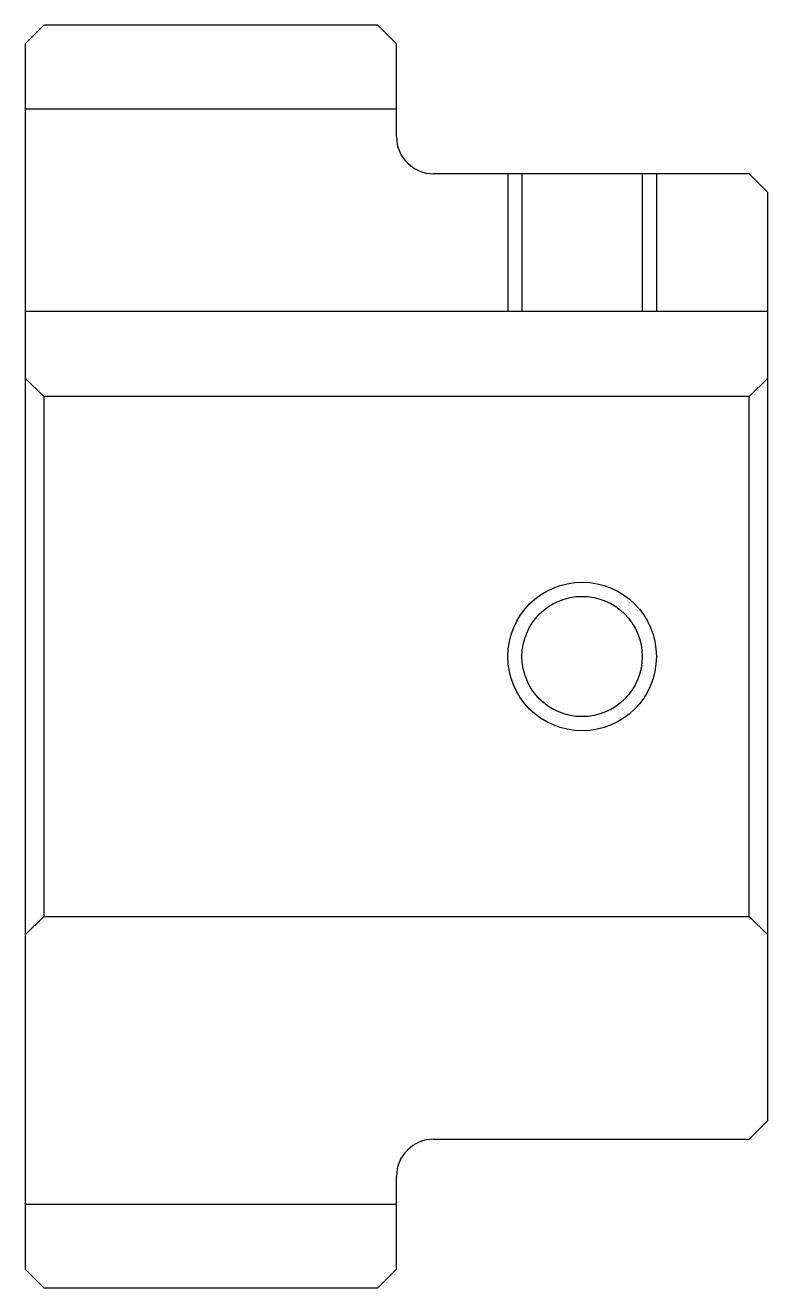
# Model space of a CAD drawing. Header units: metres. Extents: x 81 to 205, y 64 to 98.
# Drawn here: x 81 to 101, y 64.5 to 98.5 of the extents above.
import ezdxf

# ---------------------------------------------------------------- set-up
doc = ezdxf.new("R2010")
doc.units = ezdxf.units.M

msp = doc.modelspace()

# ---------------------------------------------------------------- linework, layer by layer
at = {"color": 4}
for p, q in [((81, 96.25), (91, 96.25)), ((81, 90.800003), (101, 90.800003)), ((100.5, 88.5), (101, 89)), ((81.5, 88.5), (81.5, 74.5)), ((100.5, 74.5), (101, 74)), ((81, 66.75), (91, 66.75))]:
    msp.add_line(p, q, dxfattribs=at)
for points in [[(91, 95.5), (91, 98), (90.5, 98.5), (81.5, 98.5), (81, 98), (81, 74)], [(92, 68.5), (100.5, 68.5), (101, 69), (101, 94), (100.5, 94.5), (92, 94.5)], [(94, 94.5), (94, 90.800003)], [(94.379997, 94.5), (94.379997, 90.800003)], [(97.620003, 94.5), (97.620003, 90.800003)], [(98, 94.5), (98, 90.800003)], [(81, 74), (81.5, 74.5), (100.5, 74.5), (100.5, 88.5), (81.5, 88.5), (81, 89)], [(81, 74), (81, 65), (81.5, 64.5), (90.5, 64.5), (91, 65), (91, 67.5)]]:
    msp.add_lwpolyline(points, dxfattribs=at)
at = {"color": 7}
msp.add_circle((96, 81.5), 2, dxfattribs=at)
at = {"color": 4}
msp.add_circle((96, 81.5), 1.62, dxfattribs=at)
for centre, start, end in [((92, 95.5), 180, 270), ((92, 67.5), 90, 180)]:
    msp.add_arc(centre, 1, start, end, dxfattribs=at)

doc.saveas('drawing.dxf')
